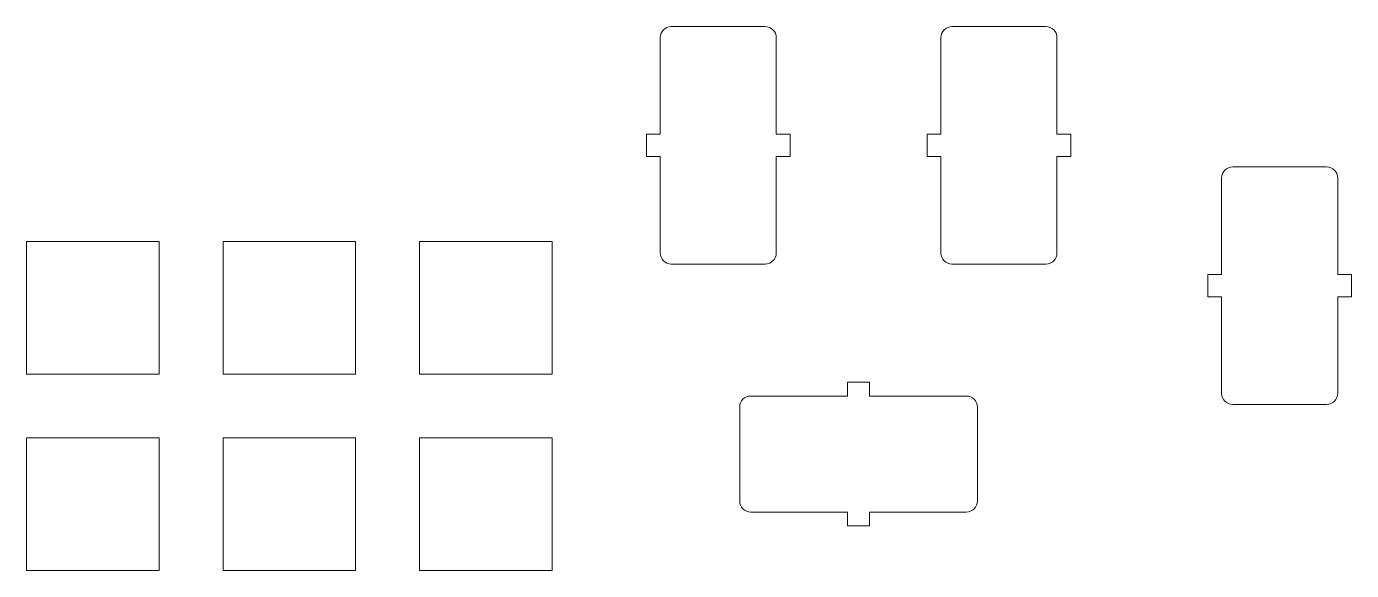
# Model space of a CAD drawing. Header units: millimetres. Extents: x -419 to 398, y -93 to 96.
# Drawn here: x -280.3 to -160.5, y -71.8 to -22.5 of the extents above; entities that cross this region are included whole.
import ezdxf

# ---------------------------------------------------------------- set-up
doc = ezdxf.new("R2010")
doc.units = ezdxf.units.MM
doc.header["$MEASUREMENT"] = 0
doc.layers.add('Master Desktop', color=7, linetype='Continuous', plot=False)

msp = doc.modelspace()

# ---------------------------------------------------------------- linework, layer by layer
at = {"layer": 'Master Desktop', "color": 250, "lineweight": 9}
for points, knots in [([(-212.5106, -34.2915), (-212.5106, -34.2915), (-211.2606, -34.2915), (-211.2606, -34.2915), (-211.2606, -34.2915), (-211.2606, -34.2915), (-211.2606, -32.2915), (-211.2606, -32.2915), (-211.2606, -32.2915), (-211.2606, -32.2915), (-212.5106, -32.2915), (-212.5106, -32.2915), (-212.5106, -32.2915), (-212.5106, -32.2915), (-212.5106, -23.5415), (-212.5106, -23.5415), (-212.5106, -23.5415), (-212.5104, -23.2765), (-212.6155, -23.0222), (-212.8028, -22.8347), (-212.8028, -22.8347), (-212.9901, -22.6471), (-213.2455, -22.5417), (-213.5106, -22.5415), (-213.5106, -22.5415), (-213.5106, -22.5415), (-222.0106, -22.5415), (-222.0106, -22.5415), (-222.0106, -22.5415), (-222.2756, -22.5413), (-222.5299, -22.6465), (-222.7174, -22.8338), (-222.7174, -22.8338), (-222.905, -23.0211), (-223.0104, -23.2765), (-223.0106, -23.5415), (-223.0106, -23.5415), (-223.0106, -23.5415), (-223.0106, -32.2915), (-223.0106, -32.2915), (-223.0106, -32.2915), (-223.0106, -32.2915), (-224.2606, -32.2915), (-224.2606, -32.2915), (-224.2606, -32.2915), (-224.2606, -32.2915), (-224.2606, -34.2915), (-224.2606, -34.2915), (-224.2606, -34.2915), (-224.2606, -34.2915), (-223.0106, -34.2915), (-223.0106, -34.2915), (-223.0106, -34.2915), (-223.0106, -34.2915), (-223.0106, -43.0415), (-223.0106, -43.0415), (-223.0106, -43.0415), (-223.0107, -43.3066), (-222.9056, -43.5608), (-222.7183, -43.7484), (-222.7183, -43.7484), (-222.531, -43.9359), (-222.2756, -44.0413), (-222.0106, -44.0415), (-222.0106, -44.0415), (-222.0106, -44.0415), (-213.5106, -44.0415), (-213.5106, -44.0415), (-213.5106, -44.0415), (-213.2455, -44.0417), (-212.9913, -43.9365), (-212.8037, -43.7493), (-212.8037, -43.7493), (-212.6162, -43.562), (-212.5107, -43.3066), (-212.5106, -43.0415), (-212.5106, -43.0415), (-212.5106, -43.0415), (-212.5106, -34.2915), (-212.5106, -34.2915)], [0, 0, 0, 0, 0.04761905, 0.04761905, 0.04761905, 0.04761905, 0.0952381, 0.0952381, 0.0952381, 0.0952381, 0.14285714, 0.14285714, 0.14285714, 0.14285714, 0.19047619, 0.19047619, 0.19047619, 0.19047619, 0.23809524, 0.23809524, 0.23809524, 0.23809524, 0.28571429, 0.28571429, 0.28571429, 0.28571429, 0.33333333, 0.33333333, 0.33333333, 0.33333333, 0.38095238, 0.38095238, 0.38095238, 0.38095238, 0.42857143, 0.42857143, 0.42857143, 0.42857143, 0.47619048, 0.47619048, 0.47619048, 0.47619048, 0.52380952, 0.52380952, 0.52380952, 0.52380952, 0.57142857, 0.57142857, 0.57142857, 0.57142857, 0.61904762, 0.61904762, 0.61904762, 0.61904762, 0.66666667, 0.66666667, 0.66666667, 0.66666667, 0.71428571, 0.71428571, 0.71428571, 0.71428571, 0.76190476, 0.76190476, 0.76190476, 0.76190476, 0.80952381, 0.80952381, 0.80952381, 0.80952381, 0.85714286, 0.85714286, 0.85714286, 0.85714286, 0.9047619, 0.9047619, 0.9047619, 0.9047619, 1, 1, 1, 1]), ([(-187.1106, -34.2915), (-187.1106, -34.2915), (-185.8606, -34.2915), (-185.8606, -34.2915), (-185.8606, -34.2915), (-185.8606, -34.2915), (-185.8606, -32.2915), (-185.8606, -32.2915), (-185.8606, -32.2915), (-185.8606, -32.2915), (-187.1106, -32.2915), (-187.1106, -32.2915), (-187.1106, -32.2915), (-187.1106, -32.2915), (-187.1106, -23.5415), (-187.1106, -23.5415), (-187.1106, -23.5415), (-187.1104, -23.2765), (-187.2155, -23.0222), (-187.4028, -22.8347), (-187.4028, -22.8347), (-187.5901, -22.6471), (-187.8455, -22.5417), (-188.1106, -22.5415), (-188.1106, -22.5415), (-188.1106, -22.5415), (-196.6106, -22.5415), (-196.6106, -22.5415), (-196.6106, -22.5415), (-196.8756, -22.5413), (-197.1299, -22.6465), (-197.3174, -22.8338), (-197.3174, -22.8338), (-197.505, -23.0211), (-197.6104, -23.2765), (-197.6106, -23.5415), (-197.6106, -23.5415), (-197.6106, -23.5415), (-197.6106, -32.2915), (-197.6106, -32.2915), (-197.6106, -32.2915), (-197.6106, -32.2915), (-198.8606, -32.2915), (-198.8606, -32.2915), (-198.8606, -32.2915), (-198.8606, -32.2915), (-198.8606, -34.2915), (-198.8606, -34.2915), (-198.8606, -34.2915), (-198.8606, -34.2915), (-197.6106, -34.2915), (-197.6106, -34.2915), (-197.6106, -34.2915), (-197.6106, -34.2915), (-197.6106, -43.0415), (-197.6106, -43.0415), (-197.6106, -43.0415), (-197.6107, -43.3066), (-197.5056, -43.5608), (-197.3183, -43.7484), (-197.3183, -43.7484), (-197.131, -43.9359), (-196.8756, -44.0413), (-196.6106, -44.0415), (-196.6106, -44.0415), (-196.6106, -44.0415), (-188.1106, -44.0415), (-188.1106, -44.0415), (-188.1106, -44.0415), (-187.8455, -44.0417), (-187.5913, -43.9365), (-187.4037, -43.7493), (-187.4037, -43.7493), (-187.2162, -43.562), (-187.1107, -43.3066), (-187.1106, -43.0415), (-187.1106, -43.0415), (-187.1106, -43.0415), (-187.1106, -34.2915), (-187.1106, -34.2915)], [0, 0, 0, 0, 0.04761905, 0.04761905, 0.04761905, 0.04761905, 0.0952381, 0.0952381, 0.0952381, 0.0952381, 0.14285714, 0.14285714, 0.14285714, 0.14285714, 0.19047619, 0.19047619, 0.19047619, 0.19047619, 0.23809524, 0.23809524, 0.23809524, 0.23809524, 0.28571429, 0.28571429, 0.28571429, 0.28571429, 0.33333333, 0.33333333, 0.33333333, 0.33333333, 0.38095238, 0.38095238, 0.38095238, 0.38095238, 0.42857143, 0.42857143, 0.42857143, 0.42857143, 0.47619048, 0.47619048, 0.47619048, 0.47619048, 0.52380952, 0.52380952, 0.52380952, 0.52380952, 0.57142857, 0.57142857, 0.57142857, 0.57142857, 0.61904762, 0.61904762, 0.61904762, 0.61904762, 0.66666667, 0.66666667, 0.66666667, 0.66666667, 0.71428571, 0.71428571, 0.71428571, 0.71428571, 0.76190476, 0.76190476, 0.76190476, 0.76190476, 0.80952381, 0.80952381, 0.80952381, 0.80952381, 0.85714286, 0.85714286, 0.85714286, 0.85714286, 0.9047619, 0.9047619, 0.9047619, 0.9047619, 1, 1, 1, 1]), ([(-161.7106, -46.9915), (-161.7106, -46.9915), (-160.4606, -46.9915), (-160.4606, -46.9915), (-160.4606, -46.9915), (-160.4606, -46.9915), (-160.4606, -44.9915), (-160.4606, -44.9915), (-160.4606, -44.9915), (-160.4606, -44.9915), (-161.7106, -44.9915), (-161.7106, -44.9915), (-161.7106, -44.9915), (-161.7106, -44.9915), (-161.7106, -36.2415), (-161.7106, -36.2415), (-161.7106, -36.2415), (-161.7104, -35.9765), (-161.8155, -35.7222), (-162.0028, -35.5347), (-162.0028, -35.5347), (-162.1901, -35.3471), (-162.4455, -35.2417), (-162.7106, -35.2415), (-162.7106, -35.2415), (-162.7106, -35.2415), (-171.2106, -35.2415), (-171.2106, -35.2415), (-171.2106, -35.2415), (-171.4756, -35.2413), (-171.7299, -35.3465), (-171.9174, -35.5338), (-171.9174, -35.5338), (-172.105, -35.7211), (-172.2104, -35.9765), (-172.2106, -36.2415), (-172.2106, -36.2415), (-172.2106, -36.2415), (-172.2106, -44.9915), (-172.2106, -44.9915), (-172.2106, -44.9915), (-172.2106, -44.9915), (-173.4606, -44.9915), (-173.4606, -44.9915), (-173.4606, -44.9915), (-173.4606, -44.9915), (-173.4606, -46.9915), (-173.4606, -46.9915), (-173.4606, -46.9915), (-173.4606, -46.9915), (-172.2106, -46.9915), (-172.2106, -46.9915), (-172.2106, -46.9915), (-172.2106, -46.9915), (-172.2106, -55.7415), (-172.2106, -55.7415), (-172.2106, -55.7415), (-172.2107, -56.0066), (-172.1056, -56.2608), (-171.9183, -56.4484), (-171.9183, -56.4484), (-171.731, -56.6359), (-171.4756, -56.7413), (-171.2106, -56.7415), (-171.2106, -56.7415), (-171.2106, -56.7415), (-162.7106, -56.7415), (-162.7106, -56.7415), (-162.7106, -56.7415), (-162.4455, -56.7417), (-162.1913, -56.6365), (-162.0037, -56.4493), (-162.0037, -56.4493), (-161.8162, -56.262), (-161.7107, -56.0066), (-161.7106, -55.7415), (-161.7106, -55.7415), (-161.7106, -55.7415), (-161.7106, -46.9915), (-161.7106, -46.9915)], [0, 0, 0, 0, 0.04761905, 0.04761905, 0.04761905, 0.04761905, 0.0952381, 0.0952381, 0.0952381, 0.0952381, 0.14285714, 0.14285714, 0.14285714, 0.14285714, 0.19047619, 0.19047619, 0.19047619, 0.19047619, 0.23809524, 0.23809524, 0.23809524, 0.23809524, 0.28571429, 0.28571429, 0.28571429, 0.28571429, 0.33333333, 0.33333333, 0.33333333, 0.33333333, 0.38095238, 0.38095238, 0.38095238, 0.38095238, 0.42857143, 0.42857143, 0.42857143, 0.42857143, 0.47619048, 0.47619048, 0.47619048, 0.47619048, 0.52380952, 0.52380952, 0.52380952, 0.52380952, 0.57142857, 0.57142857, 0.57142857, 0.57142857, 0.61904762, 0.61904762, 0.61904762, 0.61904762, 0.66666667, 0.66666667, 0.66666667, 0.66666667, 0.71428571, 0.71428571, 0.71428571, 0.71428571, 0.76190476, 0.76190476, 0.76190476, 0.76190476, 0.80952381, 0.80952381, 0.80952381, 0.80952381, 0.85714286, 0.85714286, 0.85714286, 0.85714286, 0.9047619, 0.9047619, 0.9047619, 0.9047619, 1, 1, 1, 1]), ([(-280.3427, -53.9915), (-280.3427, -53.9915), (-268.3427, -53.9915), (-268.3427, -53.9915), (-268.3427, -53.9915), (-268.3427, -53.9915), (-268.3427, -41.9915), (-268.3427, -41.9915), (-268.3427, -41.9915), (-268.3427, -41.9915), (-280.3427, -41.9915), (-280.3427, -41.9915), (-280.3427, -41.9915), (-280.3427, -41.9915), (-280.3427, -53.9915), (-280.3427, -53.9915)], [0, 0, 0, 0, 0.2, 0.2, 0.2, 0.2, 0.4, 0.4, 0.4, 0.4, 0.6, 0.6, 0.6, 0.6, 1, 1, 1, 1]), ([(-262.5627, -53.9915), (-262.5627, -53.9915), (-250.5627, -53.9915), (-250.5627, -53.9915), (-250.5627, -53.9915), (-250.5627, -53.9915), (-250.5627, -41.9915), (-250.5627, -41.9915), (-250.5627, -41.9915), (-250.5627, -41.9915), (-262.5627, -41.9915), (-262.5627, -41.9915), (-262.5627, -41.9915), (-262.5627, -41.9915), (-262.5627, -53.9915), (-262.5627, -53.9915)], [0, 0, 0, 0, 0.2, 0.2, 0.2, 0.2, 0.4, 0.4, 0.4, 0.4, 0.6, 0.6, 0.6, 0.6, 1, 1, 1, 1]), ([(-244.7827, -53.9915), (-244.7827, -53.9915), (-232.7827, -53.9915), (-232.7827, -53.9915), (-232.7827, -53.9915), (-232.7827, -53.9915), (-232.7827, -41.9915), (-232.7827, -41.9915), (-232.7827, -41.9915), (-232.7827, -41.9915), (-244.7827, -41.9915), (-244.7827, -41.9915), (-244.7827, -41.9915), (-244.7827, -41.9915), (-244.7827, -53.9915), (-244.7827, -53.9915)], [0, 0, 0, 0, 0.2, 0.2, 0.2, 0.2, 0.4, 0.4, 0.4, 0.4, 0.6, 0.6, 0.6, 0.6, 1, 1, 1, 1]), ([(-204.0606, -55.9815), (-204.0606, -55.9815), (-204.0606, -54.7315), (-204.0606, -54.7315), (-204.0606, -54.7315), (-204.0606, -54.7315), (-206.0606, -54.7315), (-206.0606, -54.7315), (-206.0606, -54.7315), (-206.0606, -54.7315), (-206.0606, -55.9815), (-206.0606, -55.9815), (-206.0606, -55.9815), (-206.0606, -55.9815), (-214.8106, -55.9815), (-214.8106, -55.9815), (-214.8106, -55.9815), (-215.0756, -55.9813), (-215.3299, -56.0864), (-215.5174, -56.2737), (-215.5174, -56.2737), (-215.705, -56.461), (-215.8104, -56.7164), (-215.8106, -56.9815), (-215.8106, -56.9815), (-215.8106, -56.9815), (-215.8106, -65.4815), (-215.8106, -65.4815), (-215.8106, -65.4815), (-215.8108, -65.7465), (-215.7056, -66.0008), (-215.5183, -66.1883), (-215.5183, -66.1883), (-215.331, -66.3759), (-215.0756, -66.4813), (-214.8106, -66.4815), (-214.8106, -66.4815), (-214.8106, -66.4815), (-206.0606, -66.4815), (-206.0606, -66.4815), (-206.0606, -66.4815), (-206.0606, -66.4815), (-206.0606, -67.7315), (-206.0606, -67.7315), (-206.0606, -67.7315), (-206.0606, -67.7315), (-204.0606, -67.7315), (-204.0606, -67.7315), (-204.0606, -67.7315), (-204.0606, -67.7315), (-204.0606, -66.4815), (-204.0606, -66.4815), (-204.0606, -66.4815), (-204.0606, -66.4815), (-195.3106, -66.4815), (-195.3106, -66.4815), (-195.3106, -66.4815), (-195.0455, -66.4816), (-194.7913, -66.3765), (-194.6037, -66.1892), (-194.6037, -66.1892), (-194.4162, -66.0019), (-194.3108, -65.7465), (-194.3106, -65.4815), (-194.3106, -65.4815), (-194.3106, -65.4815), (-194.3106, -56.9815), (-194.3106, -56.9815), (-194.3106, -56.9815), (-194.3104, -56.7164), (-194.4156, -56.4622), (-194.6028, -56.2746), (-194.6028, -56.2746), (-194.7901, -56.0871), (-195.0455, -55.9816), (-195.3106, -55.9815), (-195.3106, -55.9815), (-195.3106, -55.9815), (-204.0606, -55.9815), (-204.0606, -55.9815)], [0, 0, 0, 0, 0.04761905, 0.04761905, 0.04761905, 0.04761905, 0.0952381, 0.0952381, 0.0952381, 0.0952381, 0.14285714, 0.14285714, 0.14285714, 0.14285714, 0.19047619, 0.19047619, 0.19047619, 0.19047619, 0.23809524, 0.23809524, 0.23809524, 0.23809524, 0.28571429, 0.28571429, 0.28571429, 0.28571429, 0.33333333, 0.33333333, 0.33333333, 0.33333333, 0.38095238, 0.38095238, 0.38095238, 0.38095238, 0.42857143, 0.42857143, 0.42857143, 0.42857143, 0.47619048, 0.47619048, 0.47619048, 0.47619048, 0.52380952, 0.52380952, 0.52380952, 0.52380952, 0.57142857, 0.57142857, 0.57142857, 0.57142857, 0.61904762, 0.61904762, 0.61904762, 0.61904762, 0.66666667, 0.66666667, 0.66666667, 0.66666667, 0.71428571, 0.71428571, 0.71428571, 0.71428571, 0.76190476, 0.76190476, 0.76190476, 0.76190476, 0.80952381, 0.80952381, 0.80952381, 0.80952381, 0.85714286, 0.85714286, 0.85714286, 0.85714286, 0.9047619, 0.9047619, 0.9047619, 0.9047619, 1, 1, 1, 1]), ([(-280.3427, -71.7715), (-280.3427, -71.7715), (-268.3427, -71.7715), (-268.3427, -71.7715), (-268.3427, -71.7715), (-268.3427, -71.7715), (-268.3427, -59.7715), (-268.3427, -59.7715), (-268.3427, -59.7715), (-268.3427, -59.7715), (-280.3427, -59.7715), (-280.3427, -59.7715), (-280.3427, -59.7715), (-280.3427, -59.7715), (-280.3427, -71.7715), (-280.3427, -71.7715)], [0, 0, 0, 0, 0.2, 0.2, 0.2, 0.2, 0.4, 0.4, 0.4, 0.4, 0.6, 0.6, 0.6, 0.6, 1, 1, 1, 1]), ([(-262.5627, -71.7715), (-262.5627, -71.7715), (-250.5627, -71.7715), (-250.5627, -71.7715), (-250.5627, -71.7715), (-250.5627, -71.7715), (-250.5627, -59.7715), (-250.5627, -59.7715), (-250.5627, -59.7715), (-250.5627, -59.7715), (-262.5627, -59.7715), (-262.5627, -59.7715), (-262.5627, -59.7715), (-262.5627, -59.7715), (-262.5627, -71.7715), (-262.5627, -71.7715)], [0, 0, 0, 0, 0.2, 0.2, 0.2, 0.2, 0.4, 0.4, 0.4, 0.4, 0.6, 0.6, 0.6, 0.6, 1, 1, 1, 1]), ([(-244.7827, -71.7715), (-244.7827, -71.7715), (-232.7827, -71.7715), (-232.7827, -71.7715), (-232.7827, -71.7715), (-232.7827, -71.7715), (-232.7827, -59.7715), (-232.7827, -59.7715), (-232.7827, -59.7715), (-232.7827, -59.7715), (-244.7827, -59.7715), (-244.7827, -59.7715), (-244.7827, -59.7715), (-244.7827, -59.7715), (-244.7827, -71.7715), (-244.7827, -71.7715)], [0, 0, 0, 0, 0.2, 0.2, 0.2, 0.2, 0.4, 0.4, 0.4, 0.4, 0.6, 0.6, 0.6, 0.6, 1, 1, 1, 1])]:
    msp.add_open_spline(points, degree=3, knots=knots, dxfattribs=at)

doc.saveas('drawing.dxf')
